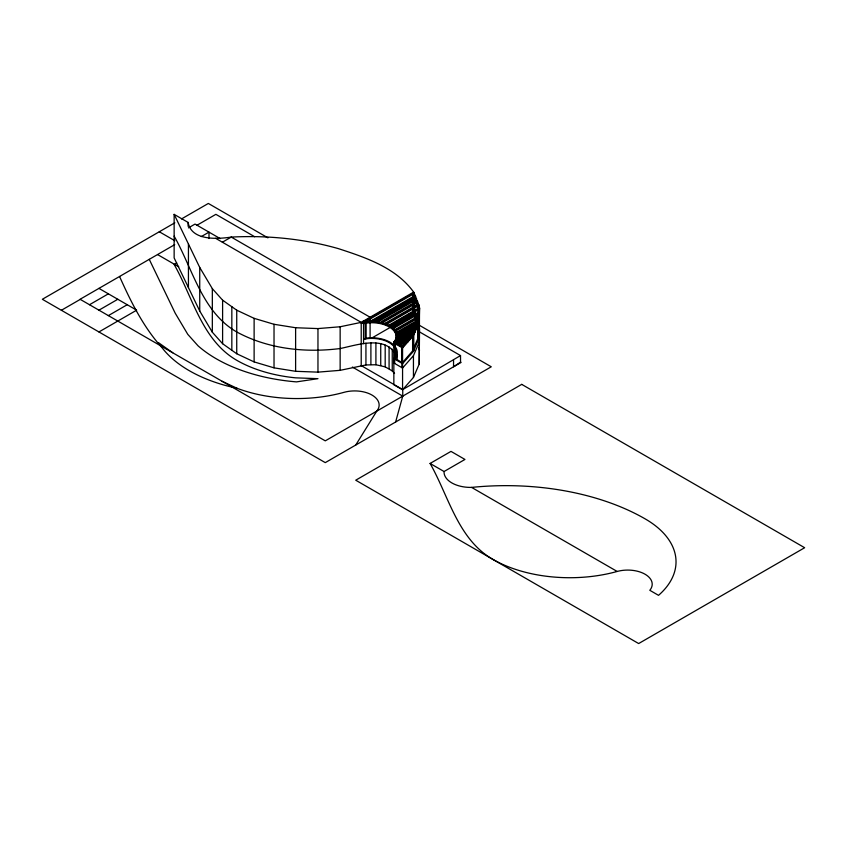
<?xml version="1.0" encoding="UTF-8"?>
<svg xmlns="http://www.w3.org/2000/svg" width="847" height="847" viewBox="0 0 847 847"><rect width="100%" height="100%" fill="white"/><g stroke="black" fill="none" stroke-linecap="round" stroke-linejoin="round"><path stroke-width="1.27" d="M399.837 343.797L399.837 345.534L408.233 340.695L408.233 339.816L407.354 339.456L407.354 340.325C419.678 328.541 421.944 308.901 413.442 294.237L413.283 294.047M418.439 325.47L418.132 337.847L412.436 351.124L401.88 363.268M389.832 325.555C381.245 321.331 370.181 319.33 361.214 323.236L365.936 322.262A24.468 14.124 0 0 1 390.763 327.069A24.468 14.124 0 0 1 393.844 342.082L393.844 384.771L402.569 389.8L413.442 377.487L419.201 364.062L419.509 308.234L418.916 307.895L389.832 324.687L389.832 325.555C396.1 328.467 400.006 336.947 394.681 342.559L394.681 363.469M419.201 364.062L419.54 328.456L418.619 326M396.788 337.762L396.46 339.689L416.237 328.276L416.237 327.408L415.274 327.09L396.788 337.762L396.788 338.631M395.613 422.028L402.748 396.121L402.748 389.588L460.524 355.571L419.117 331.675M413.961 331.897L412.807 334.565L413.696 335.073L413.696 350.753L412.807 350.245L412.807 337.18M415.274 328.837L416.184 324.962M418.132 321.288L419.201 321.373L413.442 334.798L402.569 347.111L402.569 389.8M419.201 321.373L419.201 337.921L413.442 351.346L402.569 363.659L394.681 359.117L396.576 356.058A25.537 14.748 0 0 0 365.682 338.218L363.564 339.308L365.936 338.821A24.468 14.124 0 0 1 390.763 343.628A24.468 14.124 0 0 1 393.844 358.63L395.083 358.472L402.283 362.632L402.283 348.255M393.844 362.992L402.569 368.022L413.442 355.698L419.201 342.283M394.681 343.437L414.924 331.336L413.961 331.018L413.961 330.15L414.924 330.468L414.924 332.204M402.981 346.148L405.787 342.103L401.88 346.719L401.88 367.63M355.74 445.046L376.746 411.134A24.468 14.124 0 0 0 371.971 395.051A24.468 14.124 0 0 0 344.115 392.299A109.03 62.943 0 0 1 237.022 388.275L228.161 386.19A131.073 75.679 0 0 1 162.169 347.873C143.397 327.133 130.957 301.913 119.565 276.482M408.053 340.399L410.869 337.222L413.304 335.814L413.304 334.067L412.436 333.707L396.64 342.823L396.64 343.691M460.524 355.571L460.524 362.114L453.547 366.793L453.547 360.261M406.994 315.645L418.916 308.763L419.509 309.102L390.509 326.042L390.509 325.163L419.509 308.234M174.831 222.793L42.35 299.277L325.28 462.631L491.271 366.793L419.106 325.132M181.512 218.928L208.341 203.449L267.906 237.838M188.436 227.885L195.032 224.074L220.241 238.632M197.023 225.228L215.879 214.333L254.693 236.747M174.726 244.635L80.073 299.277L325.28 440.853L461.096 362.442L460.524 362.114M61.397 310.267L80.253 299.383M201.3 236.578L208.997 232.142L208.997 238.547M89.507 304.719L108.363 293.835M176.705 262.972L174.143 264.455C192.724 297.106 201.904 340.155 236.737 360.282A109.03 62.943 0 0 0 295.614 377.836L317.964 378.673L296.492 381.881A141.025 81.418 0 0 1 198.06 345.841L187.78 334.343L175.181 313.136L149.252 259.341M98.94 310.171L117.797 299.277M222.38 242.21L231.263 237.086C267.271 235.212 303.65 238.727 338.366 248.626C366.095 257.647 396.534 267.885 414.088 292.713L414.088 294.46L419.54 308.424L418.471 308.477L417.656 306.296M108.363 315.613L127.23 304.719M98.94 331.95L136.663 310.171L98.94 288.382M362.982 322.22L362.982 321.352L365.332 320.865L414.088 292.713M371.907 320.42L414.797 295.656L415.549 296.09L415.549 296.958L373.315 321.341L373.315 320.473L371.907 320.42L371.907 321.288L415.549 296.09M376.089 322.326L376.777 322.432L376.777 320.685L415.75 298.186L416.512 298.62L416.512 299.489L377.953 321.754M377.91 320.907L416.512 298.62M381.531 323.258L381.531 321.511L416.851 301.108L417.613 301.553L417.613 302.421L382.526 322.675M381.531 322.379L417.613 301.553M385.946 322.855L386.783 323.247L386.783 324.994L385.946 324.602L385.946 322.855L418.058 304.317L418.82 304.751L418.82 305.619L386.783 324.126M385.946 323.734L418.82 304.751M390.975 324.899L394.416 322.919M396.703 321.595L404.707 316.969M371.23 338.366L413.601 313.909L412.637 314.173L412.637 293.263M413.283 314.957L413.124 311.622M390.891 327.175L392.997 328.678L392.997 326.931L418.64 312.13L419.392 312.564L392.997 327.8M393.548 328.361L419.392 313.432L418.64 312.13M395.337 329.483L418.238 316.259L419.297 316.513L395.337 330.351L395.337 329.483L395.74 331.865M395.74 330.997L419.297 317.392L418.238 317.138L419.297 317.392M419.18 320.155L396.756 333.104L396.756 332.225L418.143 319.88L419.18 320.155L419.18 321.024L396.989 333.834M397.232 335.041L416.682 323.808L417.645 324.126L417.645 324.994L397.232 336.778L397.232 337.646L397.232 335.041L397.232 335.91L417.645 324.126M396.46 338.821L416.237 327.408M414.924 330.468L394.331 342.357L394.331 341.489L413.961 330.15M395.083 343.66L395.835 342.357M397.402 343.257L413.304 334.067M396.64 344.56L413.304 334.946M399.085 345.1L399.085 344.231L407.354 339.456M399.837 344.665L408.233 339.816M399.837 346.412L400.589 345.1M405.787 342.971L408.233 341.563M430.096 463.457L450.996 451.387L464.95 459.445L444.061 471.514L430.096 463.457C448.677 496.098 457.856 539.158 492.689 559.285A109.03 62.943 0 0 0 617.177 571.46A24.468 14.124 0 0 1 645.033 574.213A24.468 14.124 0 0 1 649.808 590.295L658.521 595.335A105.028 60.635 0 0 0 645.255 518.936A196.832 113.636 0 0 0 471.599 487.406A26.596 15.352 0 0 1 444.061 471.514M412.796 293.464L414.088 293.591L363.564 322.76L363.564 343.66M413.124 293.856L413.124 294.724L414.088 294.46L413.283 294.925L413.283 293.178M413.124 294.724L414.458 294.904M417.815 322.4L413.442 310.796L414.458 310.595L414.458 294.036L413.601 292.13L361.214 322.368L340.145 326.762L317.964 328.583L295.614 327.736L274.026 324.285L254.121 318.345L236.737 310.193L222.602 300.156L212.332 288.658L199.733 267.451L174.143 214.365L188.098 222.422C191.306 240.919 217.637 239.119 231.263 237.086L370.097 317.244M174.143 214.365L174.143 257.922L199.733 311.008L212.332 332.215L222.602 343.713L236.737 353.75L254.121 361.902L274.026 367.842L295.614 371.304L317.964 372.14L340.145 370.33L365.936 364.951L375.909 364.75L385.184 366.857L392.246 370.933L394.543 373.506M365.332 322.612L368.276 322.326M363.564 323.628L365.936 323.141A24.468 14.124 0 0 1 395.538 340.229M395.888 357.074L395.888 354.512C384.697 335.126 356.894 345.078 340.145 348.541C305.089 352.977 268.128 349.017 236.737 331.971C201.904 311.844 192.724 268.795 174.143 236.144M418.471 324.168L419.54 324.105L414.892 311.77M418.111 337.222L419.212 337.307L419.318 307.821L418.249 307.885L418.249 320.949M419.201 337.921L418.132 337.847L417.942 320.875M376.777 320.685L377.953 320.875L377.953 322.622M381.531 321.511L382.526 321.807L382.526 323.554L381.129 323.131M417.645 324.994L416.682 324.676L416.682 323.808M416.237 328.276L415.274 327.958L415.274 327.09M222.083 381.266L237.022 388.275M415.549 296.958L414.797 295.656M417.613 302.421L416.851 301.108M418.82 305.619L418.058 304.317M412.563 350.838L413.442 351.346L413.442 335.666L419.201 322.241L419.54 307.546L414.458 294.036M215.636 238.325L361.214 322.368L361.214 365.925M394.331 341.489L398.154 343.691L398.154 344.56M399.085 344.231L402.283 346.074M393.844 342.082L402.569 347.111M159.3 231.76L174.831 240.728M361.531 365.788L402.748 389.588M157.542 254.555L178.717 266.773M352.373 367.037L402.748 396.121M471.599 487.406L617.177 571.46M389.832 324.687L390.509 325.163M392.997 326.931L393.548 329.229M158.611 342.739L172.746 352.776M393.135 328.774L395.337 331.23M413.124 293.274L413.484 310.86M413.611 294.735L413.611 310.415M413.601 309.547L414.458 310.595M412.637 314.173L413.442 315.148M396.756 332.225L396.989 334.713M413.442 295.105L415.612 300.876L415.612 299.139M416.449 303.088L417.338 305.471M418.619 347.778L419.54 350.235M418.916 307.895L418.916 308.763M418.439 308.17L418.439 309.039M418.418 309.727L418.471 320.24M418.164 324.496L418.164 337.233M417.92 305.269L417.92 307.016M417.656 304.56L417.656 305.428M416.713 302.061L416.713 303.808M415.337 299.287L415.337 300.166M414.659 296.609L414.659 298.345M414.776 328.244L414.776 329.991M414.384 296.757L414.384 297.636M413.463 331.304L413.463 333.051M413.442 355.698L413.442 377.487M412.605 350.87L412.605 335.19L413.442 335.666L402.569 347.979L393.844 342.95A24.468 14.124 0 0 0 395.083 341.15M412.436 333.707L412.436 334.576M397.984 335.476L397.984 336.344M397.518 332.659L397.518 333.538M397.539 338.197L397.539 339.065M397.402 342.389L397.402 344.126M396.089 329.917L396.089 330.785M395.083 341.045L395.083 342.791M395.083 344.094L395.083 358.472M394.543 351.717L394.543 356.841M394.331 358.906L394.331 363.268M393.749 327.365L393.749 328.234M392.246 349.155L392.246 370.933M389.08 346.899L389.08 368.689M385.184 345.078L385.184 366.857M380.737 343.744L380.737 365.523M375.909 342.971L375.909 364.75M370.901 342.77L370.901 364.559M370.097 318.525L370.097 337.741M365.936 323.141L365.936 338.821M365.936 343.173L365.936 364.951M365.565 321.595L365.565 338.588M365.332 320.865L365.332 338.292M340.145 326.762L340.145 370.33M317.964 328.583L317.964 372.14M295.614 327.736L295.614 371.304M274.026 324.285L274.026 367.842M254.121 318.345L254.121 361.902M236.737 310.193L236.737 353.75M231.834 306.709L231.834 350.266M222.602 300.156L222.602 343.713M212.332 288.658L212.332 332.215M199.733 267.451L199.733 311.008M188.436 244.01L188.436 287.567M188.098 222.422L188.098 226.265M396.947 354.406A25.537 14.748 0 0 1 396.936 359.424M414.109 316.323A103.959 60.021 0 0 1 418.767 338.493M521.72 384.369L355.729 480.207L638.659 643.551L804.65 547.723L521.72 384.369"/></g></svg>
